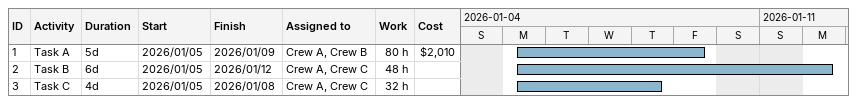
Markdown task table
| ID | Task | Duration | Start | Finish | Resources | Work (h) | Cost ($) |
|---|---|---|---|---|---|---|---|
| 1 | Task A | 5d | 2026-01-05 | 2026-01-09 | Crew A, Crew B | 80 | 2010 |
| 2 | Task B | 6d | 2026-01-05 | 2026-01-12 | Crew A, Crew C | 48 |  |
| 3 | Task C | 4d | 2026-01-05 | 2026-01-08 | Crew A, Crew C | 32 |  |
